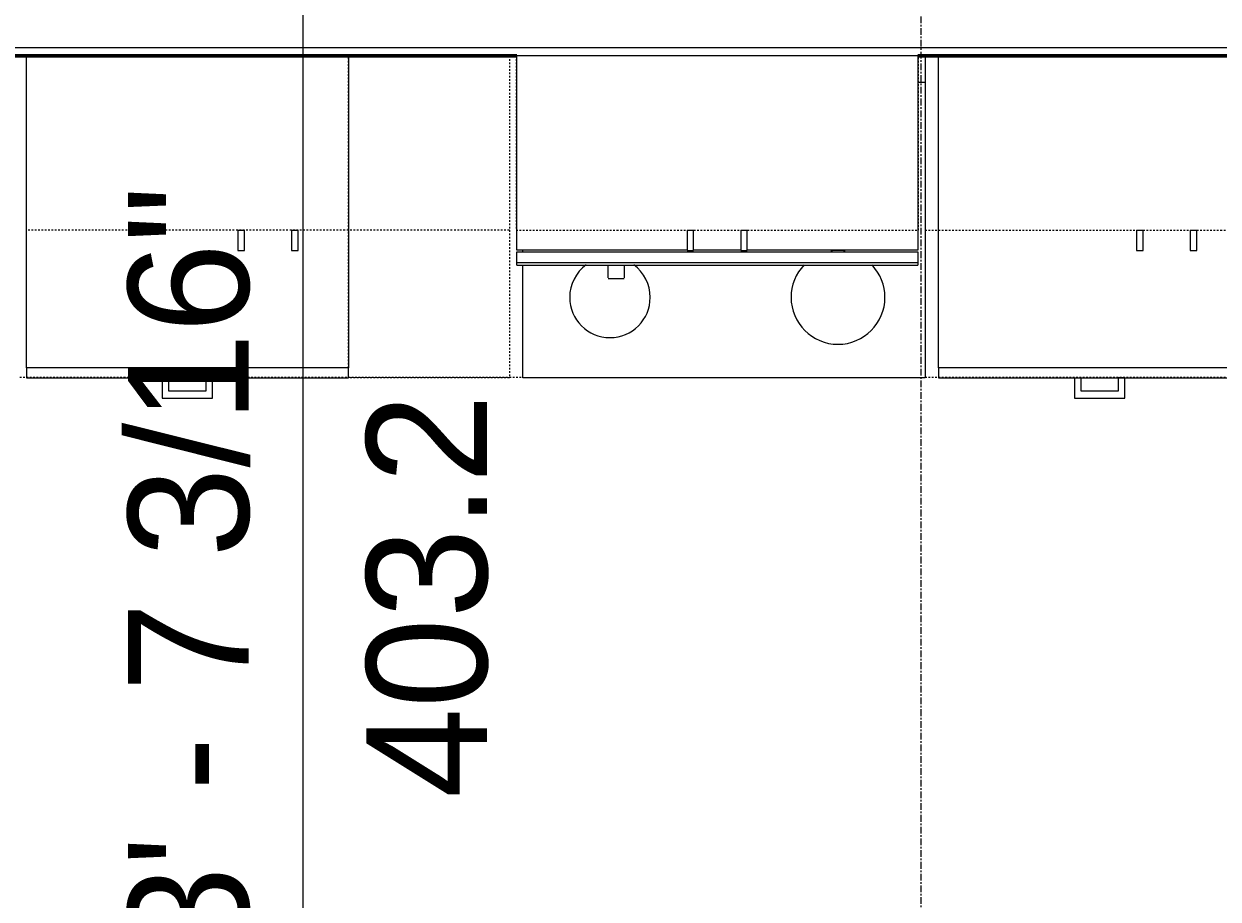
# Model space of a CAD drawing. Header units: inches. Extents: x -4266 to -1814, y 9706 to 12441.
# Drawn here: x -2240.2 to -2151.2, y 10190.9 to 10256.1 of the extents above; entities that cross this region are included whole.
import ezdxf

# ---------------------------------------------------------------- set-up
doc = ezdxf.new("R2010")
doc.units = ezdxf.units.IN
doc.header["$MEASUREMENT"] = 0
doc.linetypes.add('Dash', pattern=[0.25, 0.125, -0.125])
doc.linetypes.add('Grid Line 1_2_', pattern=[0.875, 0.5, -0.125, 0.125, -0.125])
for name, color, linetype, lineweight in [('A-ANNO-DIMS', 211, 'Continuous', 9), ('A-ANNO-DIMS-96', 211, 'Continuous', 9), ('A-WALL-3', 250, 'Continuous', 50), ('A-WALL-4', 10, 'Continuous', 13), ('Q-CASE-2', 7, 'Continuous', 9), ('Q-CASE-4', 7, 'Dash', 9), ('Q-CASE-HDLN-1', 7, 'Dash', 9), ('Q-SPCQ-2', 7, 'Continuous', 9), ('S-GRID-1', 1, 'Grid Line 1_2_', 9)]:
    doc.layers.add(name, color=color, linetype=linetype, lineweight=lineweight)
doc.styles.add('Century Gothic', font='ufonts.com_century-gothic.ttf', dxfattribs={"height": 9})
doc.dimstyles.new('OD__1_16__Tol__', dxfattribs={"dimscale": 12, "dimtxt": 9.397514, "dimasz": 1, "dimexe": 0.75, "dimexo": 0.5, "dimgap": 0.125, "dimtad": 1, "dimdec": 4, "dimrnd": 0.0625, "dimzin": 3, "dimdsep": 46, "dimlunit": 4, "dimtxsty": 'Century Gothic', "dimblk1": 'OBLIQUE', "dimblk2": 'OBLIQUE', "dimsah": 1, "dimcen": 0.09, "dimdle": 0.75, "dimazin": 0, "dimtfac": 1, "dimtdec": 4, "dimtix": 1, "dimtmove": 0, "dimatfit": 3, "dimfxl": 1, "dimtvp": 1, "dimtfill": 1, "dimfrac": 2, "dimtolj": 1, "dimtzin": 0, "dimarcsym": 2})

# ---------------------------------------------------------------- blocks, each defined once
blk = doc.blocks.new('DIMBLOCK20-FLOOR PLAN - 1ST FLOOR')
at = {"layer": 'A-ANNO-DIMS-96', "lineweight": 50}
for p, q in [((-2219.404, 10415.789), (-2225.404, 10421.789)), ((-2219.404, 10415.789), (-2213.404, 10409.789)), ((-2219.404, 10012.589), (-2225.404, 10018.589)), ((-2219.404, 10012.589), (-2213.404, 10006.589))]:
    blk.add_line(p, q, dxfattribs=at)
at = {"layer": 'A-ANNO-DIMS-96'}
for p, q in [((-2216.919, 10415.789), (-2228.404, 10415.789)), ((-2219.404, 10415.789), (-2219.404, 10003.589)), ((-2219.404, 10415.789), (-2216.919, 10415.789)), ((-2216.919, 10012.589), (-2228.404, 10012.589)), ((-2219.404, 10012.589), (-2216.919, 10012.589))]:
    blk.add_line(p, q, dxfattribs=at)
at = {"layer": 'A-ANNO-DIMS-96', "color": 0, "char_height": 9, "attachment_point": 1, "rotation": 90, "line_spacing_factor": 0.984502, "style": 'Century Gothic', "bg_fill": 3, "box_fill_scale": 1.25, "bg_fill_color": 256, "bg_fill_true_color": 13158600, "bg_fill_transparency": 0}
for s, insert, width in [('33\' - 7 3/16"', (-2232.44, 10179.956), 82.16113), ('403.2', (-2214.673, 10198.452), 37.76906)]:
    blk.add_mtext(s, dxfattribs=dict(at, insert=insert, width=width))
blk = doc.blocks.new('_Oblique')
at = {"color": 0, "linetype": 'ByBlock', "lineweight": -2}
blk.add_line((-0.5, -0.5), (0.5, 0.5), dxfattribs=at)

msp = doc.modelspace()

# ---------------------------------------------------------------- linework, layer by layer
at = {"layer": 'A-WALL-3'}
msp.add_line((-2173.57217, 10253.74947), (-2105.02936, 10253.74947), dxfattribs=at)
at = {"layer": 'Q-CASE-2'}
for p, q in [((-2240.01312, 10230.49947), (-2240.01312, 10253.74947)), ((-2173.57217, 10253.74947), (-2173.57217, 10239.26128)), ((-2172.01312, 10230.49947), (-2172.01312, 10253.74947)), ((-2190.76312, 10240.74947), (-2190.27467, 10240.74947)), ((-2190.76312, 10240.74947), (-2190.76312, 10239.25021)), ((-2190.27467, 10239.25021), (-2190.27467, 10240.74947)), ((-2186.76312, 10240.74947), (-2186.27467, 10240.74947)), ((-2186.76312, 10240.74947), (-2186.76312, 10239.25021)), ((-2186.27467, 10239.25021), (-2186.27467, 10240.74947)), ((-2157.26312, 10240.74947), (-2156.77467, 10240.74947)), ((-2157.26312, 10240.74947), (-2157.26312, 10239.25021)), ((-2156.77467, 10239.25021), (-2156.77467, 10240.74947)), ((-2153.26312, 10240.74947), (-2152.77467, 10240.74947)), ((-2153.26312, 10240.74947), (-2153.26312, 10239.25021)), ((-2152.77467, 10239.25021), (-2152.77467, 10240.74947)), ((-2190.76312, 10239.25021), (-2190.27467, 10239.25021)), ((-2186.76312, 10239.26128), (-2190.27467, 10239.26128)), ((-2186.76312, 10239.25021), (-2186.27467, 10239.25021)), ((-2173.57217, 10239.26128), (-2186.27467, 10239.26128)), ((-2173.57217, 10239.14317), (-2173.57217, 10238.35576)), ((-2157.26312, 10239.25021), (-2156.77467, 10239.25021)), ((-2153.26312, 10239.25021), (-2152.77467, 10239.25021)), ((-2196.65405, 10237.19949), (-2196.65405, 10238.11469)), ((-2195.46194, 10238.11469), (-2195.46194, 10237.19949)), ((-2173.57217, 10238.35576), (-2173.57217, 10238.15013)), ((-2196.65405, 10237.15032), (-2195.46194, 10237.15032)), ((-2240.01312, 10230.49947), (-2240.01312, 10229.74947)), ((-2172.01312, 10230.49947), (-2172.01312, 10229.74947)), ((-2148.01312, 10230.49947), (-2172.01312, 10230.49947)), ((-2172.01312, 10229.74947), (-2148.01312, 10229.74947)), ((-2161.88812, 10229.74947), (-2161.38874, 10229.74947)), ((-2161.88812, 10229.74947), (-2161.88812, 10228.24947)), ((-2161.38874, 10228.74884), (-2161.38874, 10229.74947)), ((-2158.13812, 10229.74947), (-2158.63749, 10229.74947)), ((-2158.63749, 10229.74947), (-2158.63749, 10228.74884)), ((-2158.13812, 10228.24947), (-2158.13812, 10229.74947)), ((-2158.63749, 10228.74884), (-2161.38874, 10228.74884)), ((-2161.88812, 10228.24947), (-2158.13812, 10228.24947))]:
    msp.add_line(p, q, dxfattribs=at)
at = {"layer": 'Q-CASE-4'}
for p, q in [((-2240.01312, 10240.74947), (-2240.01312, 10253.74947)), ((-2173.51312, 10240.74947), (-2173.51312, 10253.74947)), ((-2137.01312, 10253.74947), (-2173.01312, 10253.74947)), ((-2173.01312, 10253.74947), (-2173.01312, 10240.74947)), ((-2173.01312, 10240.74947), (-2137.01312, 10240.74947))]:
    msp.add_line(p, q, dxfattribs=at)
at = {"layer": 'Q-CASE-HDLN-1'}
msp.add_line((-2173.01312, 10229.79454), (-2105.44874, 10229.79454), dxfattribs=at)
at = {"layer": 'Q-SPCQ-2'}
for p, q in [((-2173.01312, 10253.74947), (-2173.01312, 10229.74947)), ((-2173.01312, 10251.74947), (-2173.57217, 10251.74947))]:
    msp.add_line(p, q, dxfattribs=at)
for centre, radius, start, end in [((-2179.51312, 10235.74947), 3.5, 81.0227573, 98.9772427), ((-2196.51312, 10235.74947), 3, 126.1226853, 180), ((-2196.51312, 10235.74947), 3, 0, 53.8773147), ((-2179.51312, 10235.74947), 3.5, 136.3929932, 180), ((-2179.51312, 10235.74947), 3.5, 0, 43.5607505), ((-2196.51312, 10235.74947), 3, 180, 0), ((-2179.51312, 10235.74947), 3.5, 180, 0)]:
    msp.add_arc(centre, radius, start, end, dxfattribs=at)
at = {"layer": 'S-GRID-1'}
msp.add_line((-2173.32374, 9836.17969), (-2173.32374, 12376.79045), dxfattribs=at)

# ---------------------------------------------------------------- dimensions: what is measured, and where the dimension line sits
at = {"layer": 'A-ANNO-DIMS'}
dim = msp.add_linear_dim(base=(-2219.40444, 10012.5894), p1=(-2210.91916, 10415.7894), p2=(-2210.91916, 10012.5894), angle=90, dimstyle='OD__1_16__Tol__', override={"dimpost": '<>\\X', "dimfxl": 403.2}, dxfattribs=at)
dim.commit()
dim.dimension.update_dxf_attribs({"geometry": 'DIMBLOCK20-FLOOR PLAN - 1ST FLOOR', "text_midpoint": (-2219.40444, 10214.1894)})

# ---------------------------------------------------------------- next in the draw order: linework, layer by layer
at = {"layer": 'A-WALL-3'}
msp.add_line((-2276.26312, 10253.74947), (-2203.45406, 10253.74947), dxfattribs=at)
at = {"layer": 'A-WALL-4'}
msp.add_line((-2276.88812, 10254.37447), (-2105.02936, 10254.37447), dxfattribs=at)
at = {"layer": 'Q-CASE-2'}
for p, q in [((-2216.01312, 10253.74947), (-2216.01312, 10230.49947)), ((-2203.45406, 10239.26128), (-2203.45406, 10253.74947)), ((-2173.57217, 10253.74947), (-2203.45406, 10253.74947)), ((-2224.25156, 10240.74947), (-2223.76312, 10240.74947)), ((-2224.25156, 10240.74947), (-2224.25156, 10239.25021)), ((-2223.76312, 10239.25021), (-2223.76312, 10240.74947)), ((-2220.25156, 10240.74947), (-2219.76312, 10240.74947)), ((-2220.25156, 10240.74947), (-2220.25156, 10239.25021)), ((-2219.76312, 10239.25021), (-2219.76312, 10240.74947)), ((-2224.25156, 10239.25021), (-2223.76312, 10239.25021)), ((-2220.25156, 10239.25021), (-2219.76312, 10239.25021)), ((-2190.76312, 10239.26128), (-2203.45406, 10239.26128)), ((-2203.45406, 10239.14317), (-2173.57217, 10239.14317)), ((-2203.45406, 10238.35576), (-2203.45406, 10239.14317)), ((-2203.45406, 10238.15013), (-2203.45406, 10238.35576)), ((-2203.45406, 10238.35576), (-2173.57217, 10238.35576)), ((-2203.45406, 10238.15013), (-2173.57217, 10238.15013)), ((-2216.01312, 10230.49947), (-2240.01312, 10230.49947)), ((-2216.01312, 10229.74947), (-2216.01312, 10230.49947)), ((-2240.01312, 10229.74947), (-2216.01312, 10229.74947)), ((-2229.88812, 10229.74947), (-2229.38874, 10229.74947)), ((-2229.88812, 10229.74947), (-2229.88812, 10228.24947)), ((-2229.38874, 10228.74884), (-2229.38874, 10229.74947)), ((-2226.13812, 10229.74947), (-2226.63749, 10229.74947)), ((-2226.63749, 10229.74947), (-2226.63749, 10228.74884)), ((-2226.13812, 10228.24947), (-2226.13812, 10229.74947)), ((-2226.63749, 10228.74884), (-2229.38874, 10228.74884)), ((-2229.88812, 10228.24947), (-2226.13812, 10228.24947))]:
    msp.add_line(p, q, dxfattribs=at)
at = {"layer": 'Q-CASE-4'}
for p, q in [((-2240.01312, 10253.74947), (-2204.01312, 10253.74947)), ((-2216.01312, 10229.74947), (-2216.01312, 10253.74947)), ((-2204.01312, 10253.74947), (-2204.01312, 10229.74947)), ((-2204.01312, 10253.74947), (-2204.01312, 10240.74947)), ((-2173.51312, 10253.74947), (-2203.51312, 10253.74947)), ((-2203.51312, 10253.74947), (-2203.51312, 10240.74947)), ((-2204.01312, 10240.74947), (-2240.01312, 10240.74947)), ((-2203.51312, 10240.74947), (-2173.51312, 10240.74947)), ((-2204.01312, 10229.74947), (-2216.01312, 10229.74947))]:
    msp.add_line(p, q, dxfattribs=at)
at = {"layer": 'Q-CASE-HDLN-1'}
msp.add_line((-2240.51312, 10229.79454), (-2203.01312, 10229.79454), dxfattribs=at)
at = {"layer": 'Q-SPCQ-2'}
for p, q in [((-2203.01312, 10239.14317), (-2203.01312, 10239.26128)), ((-2203.01312, 10229.74947), (-2203.01312, 10238.15013)), ((-2173.01312, 10229.74947), (-2203.01312, 10229.74947))]:
    msp.add_line(p, q, dxfattribs=at)

doc.saveas('drawing.dxf')
